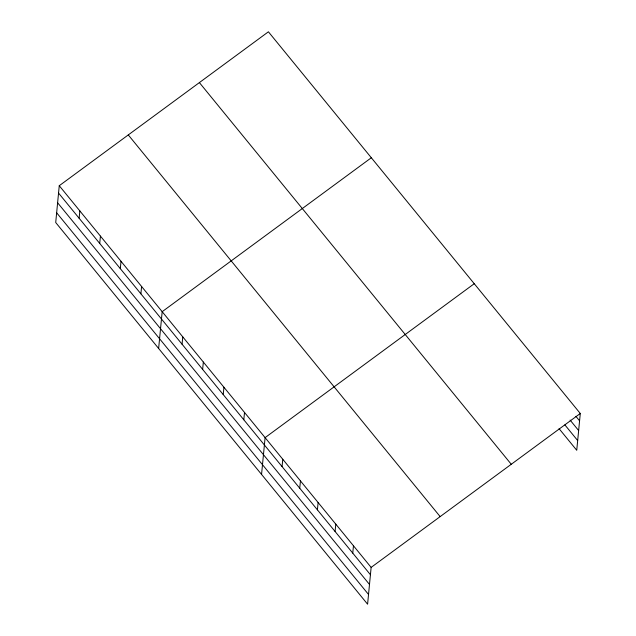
<?xml version="1.0" encoding="UTF-8"?>
<svg xmlns="http://www.w3.org/2000/svg" width="636" height="636" viewBox="0 0 636 636"><rect width="100%" height="100%" fill="white"/><g stroke="black" fill="none" stroke-linecap="round" stroke-linejoin="round"><path stroke-width="0.95" d="M59.259 185.72L55.714 222.52L367.592 604.2L371.138 567.407L59.259 185.72L268.408 31.8L580.286 413.48L576.741 450.28L559.068 428.648M79.134 218.251L79.842 210.914M99.717 243.437L100.424 236.107M120.307 268.63L121.007 261.293M140.89 293.824L141.597 286.486M158.634 348.472L162.18 311.68L371.329 157.752M182.055 344.203L182.763 336.865M202.638 369.397L203.345 362.059M223.228 394.582L223.928 387.252M243.811 419.776L244.518 412.438M261.555 474.432L265.101 437.632L474.249 283.712M282.066 466.593L282.774 459.264M299.739 488.225L300.446 480.888M317.412 509.849L318.119 502.52M335.085 531.481L335.792 524.144M352.757 553.113L353.465 545.775M371.138 567.407L580.286 413.48M575.922 416.342L579.579 420.817M570.11 420.094L578.641 430.54M564.879 424.896L577.679 440.557M199.386 82.593L511.265 464.272M128.281 134.927L440.152 516.607M58.552 193.058L370.43 574.737M57.614 202.781L369.492 584.46M56.652 212.798L368.53 594.477"/></g></svg>
